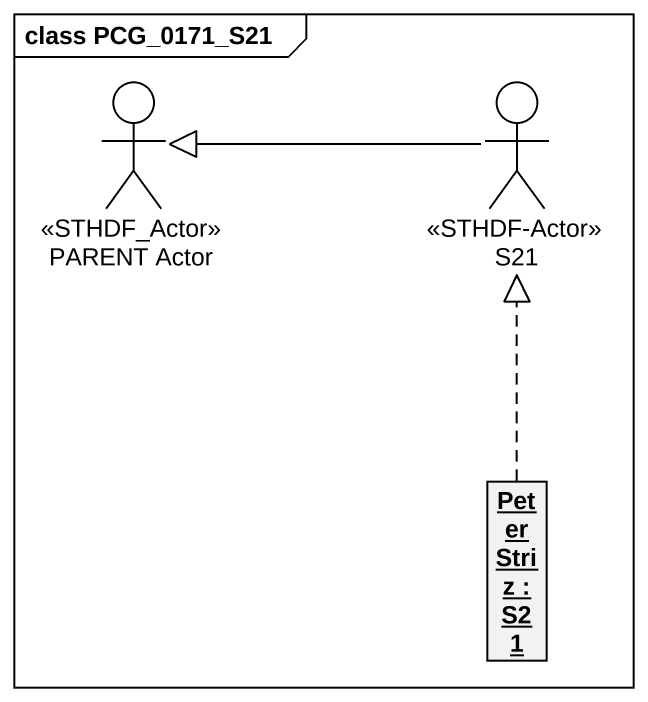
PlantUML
@startuml
mainframe class PCG_0171_S21
allowmixing
hide circle
hide empty members
actor "PARENT Actor" as PARENT_Actor <<STHDF_Actor>>
actor S21 <<STHDF-Actor>>
object "Peter Striz : S21" as Peter_Striz
S21 -left-|> PARENT_Actor
Peter_Striz .up.|> S21
@enduml
